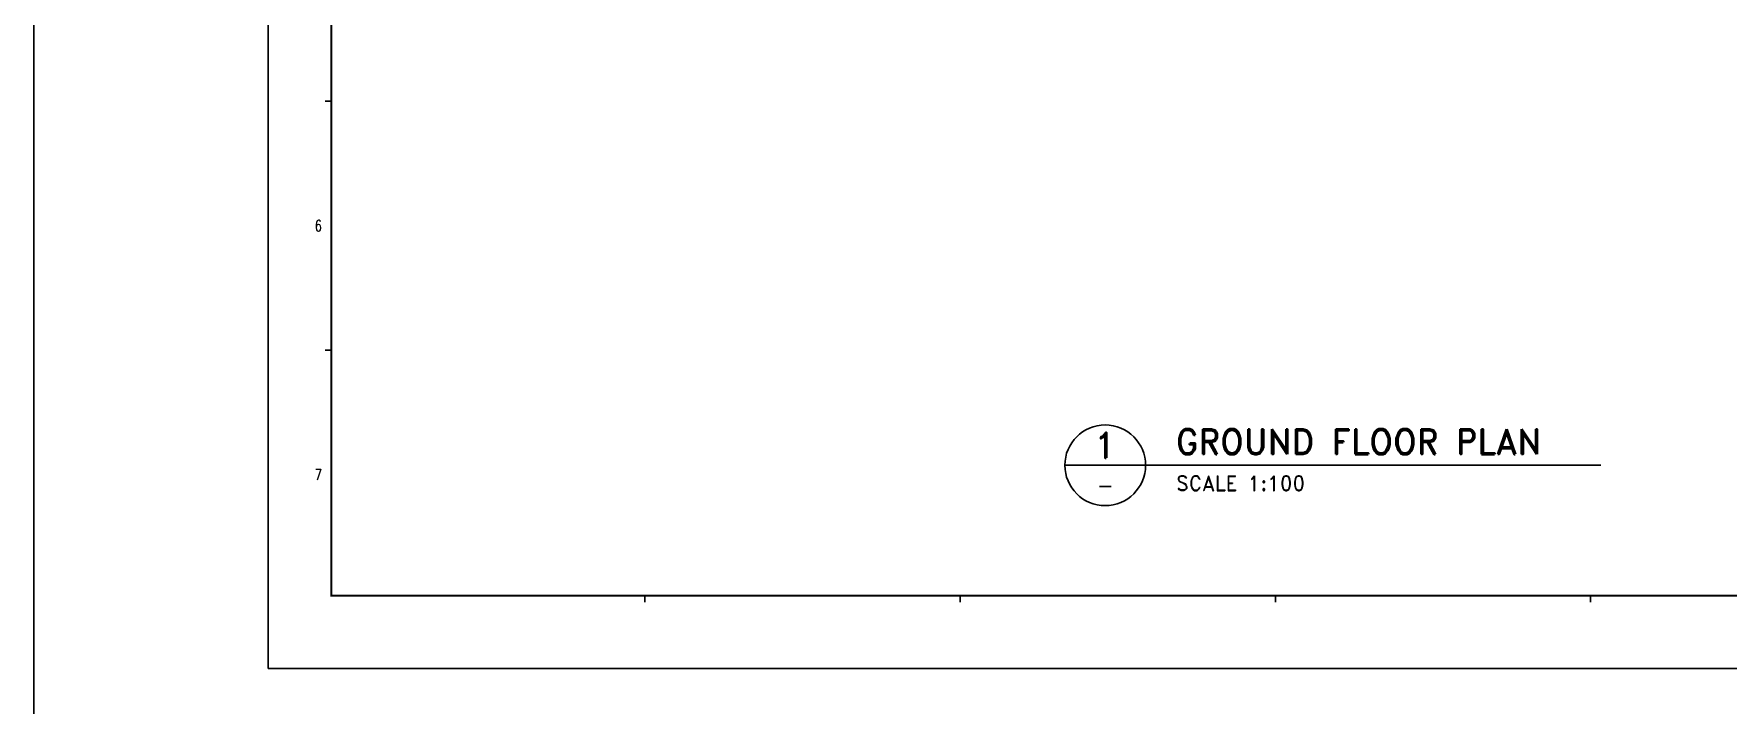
# Model space of a CAD drawing. Header units: millimetres. Extents: x -232466 to 860779, y -177975 to 311634.
# Drawn here: x 223055 to 276805, y 41989 to 63283 of the extents above; entities that cross this region are included whole.
import ezdxf
from ezdxf.enums import TextEntityAlignment as Align

# ---------------------------------------------------------------- set-up
doc = ezdxf.new("R2010")
doc.units = ezdxf.units.MM
doc.layers.add('TEXT1', color=7, linetype='Continuous')
doc.layers.add('TITLEBOX', color=7, linetype='Continuous')
doc.styles.add('ROMAND', font='romand')
doc.styles.add('RomanS', font='romans.shx')
doc.styles.add('TBOX', font='romans.shx')

msp = doc.modelspace()

# ---------------------------------------------------------------- linework, layer by layer
msp.add_lwpolyline([(223055.1, 311633.8), (860779.3, 311633.8), (860779.3, -177974.5), (223055.1, -177974.5)], close=True)
msp.add_lwpolyline([(255762.7, 49597.9), (272762.7, 49597.9)])
msp.add_circle((257042.7, 49597.9), 1280)
at = {"layer": 'TITLEBOX', "color": 4, "linetype": 'Continuous'}
for p, q in [((232492.8, 61154.1), (232292.8, 61154.1)), ((232492.8, 53254.1), (232292.8, 53254.1)), ((242442.8, 45253.9), (242442.8, 45453.9)), ((242442.8, 45253.9), (242442.8, 45453.9)), ((252442.8, 45253.9), (252442.8, 45453.9)), ((252442.8, 45253.9), (252442.8, 45453.9)), ((262442.8, 45253.9), (262442.8, 45453.9)), ((262442.8, 45253.9), (262442.8, 45453.9)), ((272442.8, 45253.9), (272442.8, 45453.9)), ((272442.8, 45253.9), (272442.8, 45453.9))]:
    msp.add_line(p, q, dxfattribs=at)
at = {"layer": 'TITLEBOX', "color": 7}
msp.add_lwpolyline([(230492.8, 102554.1), (314592.8, 102554.1), (314592.8, 43154.1), (230492.8, 43154.1)], close=True, dxfattribs=at)
at = {"layer": 'TITLEBOX', "color": 4, "const_width": 70}
msp.add_lwpolyline([(232492.8, 100554.1), (312518.8, 100554.1), (312518.8, 45462.6), (232492.8, 45462.6)], close=True, dxfattribs=at)

# ---------------------------------------------------------------- texts
at = {"layer": 'TEXT1', "color": 3, "style": 'ROMAND'}
msp.add_text('1', height=800, dxfattribs=at).set_placement((257042.7, 50237.9), align=Align.MIDDLE_CENTER)
for s, height, p in [('GROUND FLOOR PLAN', 800, (259282.7, 49947.8)), ('SCALE 1:100', 468, (259294.1, 48792.1))]:
    msp.add_text(s, height=height, dxfattribs=at).set_placement(p)
at = {"layer": 'TEXT1', "style": 'RomanS'}
msp.add_text('-', height=480, dxfattribs=at).set_placement((257042.7, 48957.9), align=Align.MIDDLE_CENTER)
at = {"layer": 'TITLEBOX', "color": 4, "linetype": 'Continuous', "style": 'TBOX', "width": 0.75}
for s, p in [('6', (231966.9, 57020.9)), ('7', (231966.9, 49120.9))]:
    msp.add_text(s, height=350, dxfattribs=at).set_placement(p)

doc.saveas('drawing.dxf')
